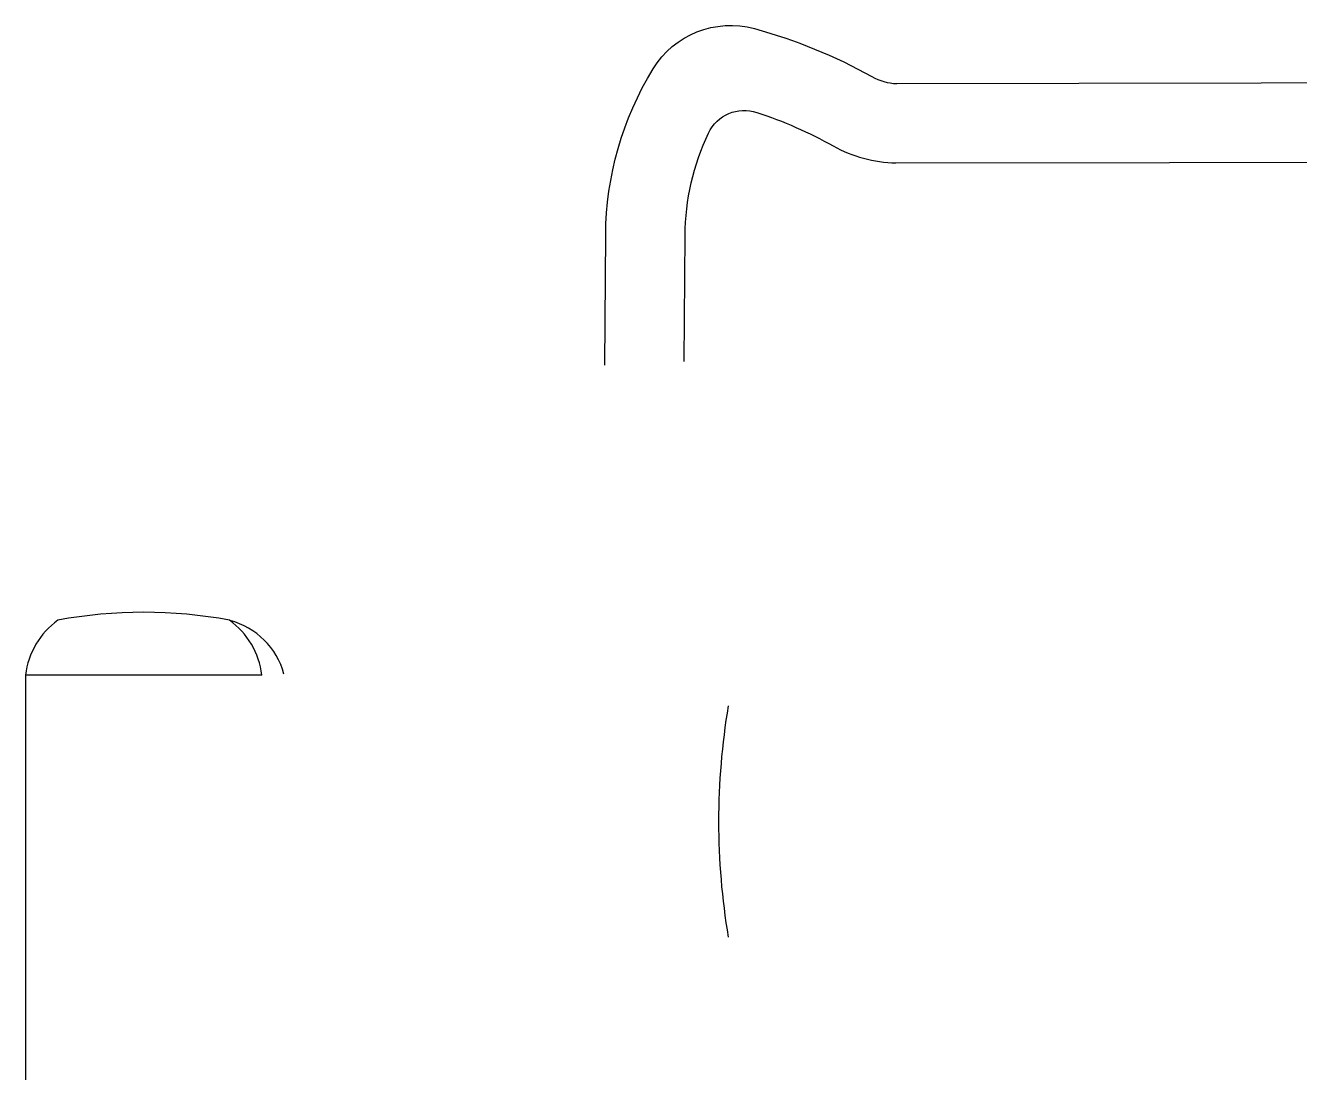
# Model space of a CAD drawing. Header units: millimetres. Extents: x 52750 to 60546, y 22244 to 27516.
# Drawn here: x 59615.7 to 60023.4, y 22891.3 to 23226.2 of the extents above; entities that cross this region are included whole.
import ezdxf

# ---------------------------------------------------------------- set-up
doc = ezdxf.new("R2010")
doc.units = ezdxf.units.MM

# ---------------------------------------------------------------- blocks, each defined once
blk = doc.blocks.new('Clinicians and patient chairs 27_dwgmodels.com')
at = {"color": 0}
for points, format in [([(-268.25, -90.39), (-267.94, -48.67, -0.136165), (-252.79, 4.38, -0.333575), (-220.35, 17.26, -0.060763), (-182.74, 1.91, 0.11934), (-174.78, -0.3), (0, 0)], "xyb"), ([(-242.84, -89.17), (-242.54, -48.87, -0.109277), (-235.03, -16.12, -0.378882), (-219.56, -9.51, -0.047009), (-195.11, -20.27, 0.122567), (-175.08, -25.7), (0.04, -25.4)], "xyb"), ([(-199.44, -86.47, 0, 0, 0), (-199.44, -86.07, 6.75, 6.75, 0)], "xyseb"), ([(-199.44, -86.07, 0, 0, 0), (-199.44, -86.6, 6.75, 6.75, 0)], "xyseb"), ([(-199.44, -86.07, 0, 0, 0), (-198.21, -86.07, 6.75, 6.75, 0)], "xyseb"), ([(-199.44, -89.17, 0, 0, 0), (-199.44, -86.47, 6.75, 6.75, 0)], "xyseb"), ([(-199.44, -86.6, 0, 0, 0), (-199.44, -92.48, 6.75, 6.75, 0)], "xyseb"), ([(-196.97, -86.82, 0, 0, 0), (-198.21, -86.07, 6.75, 6.75, 0)], "xyseb"), ([(-196.97, -86.82, 0, 0, 0), (-195.74, -86.07, 6.75, 6.75, 0)], "xyseb"), ([(195.24, -86.07, 0, 0, 0), (-195.74, -86.07, 6.75, 6.75, 0)], "xyseb"), ([(-195.74, -86.6, 0, 0, 0), (-195.74, -86.07, 6.75, 6.75, 0)], "xyseb"), ([(-195.74, -86.07, 0, 0, 0), (-195.74, -86.47, 6.75, 6.75, 0)], "xyseb"), ([(-195.74, -86.47, 0, 0, 0), (-195.74, -89.17, 6.75, 6.75, 0)], "xyseb"), ([(-195.74, -92.48, 0, 0, 0), (-195.74, -86.6, 6.75, 6.75, 0)], "xyseb"), ([(-272.75, -95.65, 0, 0, 0), (-271.03, -90.79, 6.75, 6.75, 0)], "xyseb"), ([(-271.03, -90.79, 0, 0, 0), (-263.62, -89.74, 6.75, 6.75, 0)], "xyseb"), ([(-263.16, -90.17, 0, 0, 0), (-263.62, -89.74, 6.75, 6.75, 0)], "xyseb"), ([(-263.16, -90.17, 0, 0, 0), (-263.62, -89.74, 6.75, 6.75, 0)], "xyseb"), ([(-263.16, -90.17, 0, 0, 0), (-263.05, -94.04, 6.75, 6.75, 0)], "xyseb"), ([(-260.86, -91.95, 0, 0, 0), (-263.16, -90.17, 6.75, 6.75, 0)], "xyseb"), ([(-261.23, -91.66, 0, 0, 0), (-259.9, -89.17, 6.75, 6.75, 0)], "xyseb"), ([(-260.6, -95.03, 0, 0, 0), (-260.86, -91.95, 6.75, 6.75, 0)], "xyseb"), ([(-259.62, -89.5, 0, 0, 0), (-259.9, -89.17, 6.75, 6.75, 0)], "xyseb"), ([(-228.07, -89.17, 0, 0, 0), (-259.9, -89.17, 6.75, 6.75, 0)], "xyseb"), ([(-259.62, -89.5, 0, 0, 0), (-259.53, -93.9, 6.75, 6.75, 0)], "xyseb"), ([(-199.44, -89.17, 0, 0, 0), (-228.07, -89.17, 6.75, 6.75, 0)], "xyseb"), ([(-199.44, -89.5, 0, 0, 0), (-199.44, -89.17, 6.75, 6.75, 0)], "xyseb"), ([(-199.44, -93.9, 0, 0, 0), (-199.44, -89.5, 6.75, 6.75, 0)], "xyseb"), ([(-199.44, -92.48, 0, 0, 0), (-199.44, -105.51, 6.75, 6.75, 0)], "xyseb"), ([(-195.74, -92.48, 0, 0, 0), (-195.74, -105.51, 6.75, 6.75, 0)], "xyseb"), ([(-272.75, -95.65, 0, 0, 0), (-273.72, -100.13, 6.75, 6.75, 0)], "xyseb"), ([(-263.05, -94.04, 0, 0, 0), (-263, -106.76, 6.75, 6.75, 0)], "xyseb"), ([(-260.6, -95.03, 0, 0, 0), (-260.61, -106.89, 6.75, 6.75, 0)], "xyseb"), ([(-259.53, -93.9, 0, 0, 0), (-259.53, -106.62, 6.75, 6.75, 0)], "xyseb"), ([(-199.44, -93.9, 0, 0, 0), (-199.44, -106.68, 6.75, 6.75, 0)], "xyseb"), ([(-275.87, -110.05, 0, 0, 0), (-273.72, -100.13, 6.75, 6.75, 0)], "xyseb"), ([(-323.56, -108.25, 0, 0, 0), (-343.76, -108.25, 6.75, 6.75, 0)], "xyseb"), ([(-343.76, -108.25, 0, 0, 0), (-343.76, -112.43, 6.75, 6.75, 0)], "xyseb"), ([(-343.76, -109.77, 0, 0, 0), (-343.76, -108.25, 6.75, 6.75, 0)], "xyseb"), ([(-323.56, -109.77, 0, 0, 0), (-323.56, -108.25, 6.75, 6.75, 0)], "xyseb"), ([(-323.56, -108.25, 0, 0, 0), (-323.56, -112.43, 6.75, 6.75, 0)], "xyseb"), ([(-263, -106.76, 0, 0, 0), (-263, -178.6, 6.75, 6.75, 0)], "xyseb"), ([(-260.55, -178.6, 0, 0, 0), (-260.61, -106.89, 6.75, 6.75, 0)], "xyseb"), ([(-259.53, -106.62, 0, 0, 0), (-259.53, -178.6, 6.75, 6.75, 0)], "xyseb"), ([(-199.44, -179.24, 0, 0, 0), (-199.44, -105.51, 6.75, 6.75, 0)], "xyseb"), ([(-199.44, -178.95, 0, 0, 0), (-199.44, -106.68, 6.75, 6.75, 0)], "xyseb"), ([(-195.74, -179.24, 0, 0, 0), (-195.74, -105.51, 6.75, 6.75, 0)], "xyseb"), ([(-343.76, -125.02, 0, 0, 0), (-343.76, -109.77, 6.75, 6.75, 0)], "xyseb"), ([(-343.76, -111.29, 0, 0, 0), (-343.76, -110.62, 6.75, 6.75, 0)], "xyseb"), ([(-343.76, -110.62, 0, 0, 0), (-343.76, -112.25, 6.75, 6.75, 0)], "xyseb"), ([(-343.76, -125.8, 0, 0, 0), (-343.76, -111.29, 6.75, 6.75, 0)], "xyseb"), ([(-343.76, -112.25, 0, 0, 0), (-343.76, -128.78, 6.75, 6.75, 0)], "xyseb"), ([(-343.76, -112.43, 0, 0, 0), (-343.76, -129.59, 6.75, 6.75, 0)], "xyseb"), ([(-323.56, -125.02, 0, 0, 0), (-323.56, -109.77, 6.75, 6.75, 0)], "xyseb"), ([(-323.56, -110.62, 0, 0, 0), (-323.56, -112.25, 6.75, 6.75, 0)], "xyseb"), ([(-323.56, -111.29, 0, 0, 0), (-323.56, -110.62, 6.75, 6.75, 0)], "xyseb"), ([(-323.56, -125.8, 0, 0, 0), (-323.56, -111.29, 6.75, 6.75, 0)], "xyseb"), ([(-323.56, -112.25, 0, 0, 0), (-323.56, -128.78, 6.75, 6.75, 0)], "xyseb"), ([(-323.56, -112.43, 0, 0, 0), (-323.56, -129.59, 6.75, 6.75, 0)], "xyseb"), ([(-275.87, -110.05, 0, 0, 0), (-279.59, -127.85, 6.75, 6.75, 0)], "xyseb"), ([(-343.76, -145.78, 0, 0, 0), (-343.76, -125.02, 6.75, 6.75, 0)], "xyseb"), ([(-323.56, -145.78, 0, 0, 0), (-323.56, -125.02, 6.75, 6.75, 0)], "xyseb"), ([(-319.76, -126.7, 0, 0, 0), (-323.56, -125.11, 6.75, 6.75, 0)], "xyseb"), ([(-343.76, -127.98, 0, 0, 0), (-348.93, -133.47, 6.75, 6.75, 0)], "xyseb"), ([(-343.76, -145.78, 0, 0, 0), (-343.76, -125.8, 6.75, 6.75, 0)], "xyseb"), ([(-343.76, -128.78, 0, 0, 0), (-343.76, -145.78, 6.75, 6.75, 0)], "xyseb"), ([(-343.76, -129.59, 0, 0, 0), (-343.76, -145.78, 6.75, 6.75, 0)], "xyseb"), ([(-323.56, -146.19, 0, 0, 0), (-323.56, -125.8, 6.75, 6.75, 0)], "xyseb"), ([(-323.56, -128.78, 0, 0, 0), (-323.56, -148.29, 6.75, 6.75, 0)], "xyseb"), ([(-323.56, -129.59, 0, 0, 0), (-323.56, -148.83, 6.75, 6.75, 0)], "xyseb"), ([(-313.48, -133.35, 0, 0, 0), (-319.76, -126.7, 6.75, 6.75, 0)], "xyseb"), ([(-279.59, -127.85, 0, 0, 0), (-289.75, -178.6, 6.75, 6.75, 0)], "xyseb"), ([(-348.93, -133.47, 0, 0, 0), (-351.69, -139.1, 6.75, 6.75, 0)], "xyseb"), ([(-313.48, -133.35, 0, 0, 0), (-310.68, -139.1, 6.75, 6.75, 0)], "xyseb"), ([(-353.34, -142.52, 0, 0, 0), (-351.69, -139.1, 6.75, 6.75, 0)], "xyseb"), ([(-309.04, -142.52, 0, 0, 0), (-310.68, -139.1, 6.75, 6.75, 0)], "xyseb"), ([(-353.34, -142.52, 0, 0, 0), (-353.34, -151.98, 6.75, 6.75, 0)], "xyseb"), ([(-343.76, -145.78, 0, 0, 0), (-343.76, -146.19, 6.75, 6.75, 0)], "xyseb"), ([(-343.76, -161.77, 0, 0, 0), (-343.76, -145.78, 6.75, 6.75, 0)], "xyseb"), ([(-343.76, -145.78, 0, 0, 0), (-343.76, -146.19, 6.75, 6.75, 0)], "xyseb"), ([(-323.56, -146.19, 0, 0, 0), (-323.56, -145.78, 6.75, 6.75, 0)], "xyseb"), ([(-309.04, -142.52, 0, 0, 0), (-309.04, -151.98, 6.75, 6.75, 0)], "xyseb"), ([(-343.76, -146.19, 0, 0, 0), (-343.76, -148.29, 6.75, 6.75, 0)], "xyseb"), ([(-343.76, -146.19, 0, 0, 0), (-343.76, -148.29, 6.75, 6.75, 0)], "xyseb"), ([(-343.76, -148.29, 0, 0, 0), (-343.76, -148.83, 6.75, 6.75, 0)], "xyseb"), ([(-323.56, -161.81, 0, 0, 0), (-323.56, -146.19, 6.75, 6.75, 0)], "xyseb"), ([(-323.56, -161.77, 0, 0, 0), (-323.56, -146.19, 6.75, 6.75, 0)], "xyseb"), ([(-323.56, -148.29, 0, 0, 0), (-323.56, -148.83, 6.75, 6.75, 0)], "xyseb"), ([(-323.56, -148.29, 0, 0, 0), (-323.56, -161.81, 6.75, 6.75, 0)], "xyseb"), ([(-323.56, -148.83, 0, 0, 0), (-323.56, -161.81, 6.75, 6.75, 0)], "xyseb"), ([(-353.34, -151.98, 0, 0, 0), (-353.34, -161.8, 6.75, 6.75, 0)], "xyseb"), ([(-308.98, -162.44, 0, 0, 0), (-309.04, -151.98, 6.75, 6.75, 0)], "xyseb"), ([(-355.05, -162.86, 0, 0, 0), (-354.09, -161.81, 6.75, 6.75, 0)], "xyseb"), ([(-347.47, -161.77, 0, 0, 0), (-354.09, -161.81, 6.75, 6.75, 0)], "xyseb"), ([(-347.46, -161.77, 0, 0, 0), (-347.47, -161.77, 6.75, 6.75, 0)], "xyseb"), ([(-344.6, -161.81, 0, 0, 0), (-347.47, -161.77, 6.75, 6.75, 0)], "xyseb"), ([(-347.46, -161.77, 0, 0, 0), (-344.58, -161.81, 6.75, 6.75, 0)], "xyseb"), ([(-343.76, -161.81, 0, 0, 0), (-344.58, -161.81, 6.75, 6.75, 0)], "xyseb"), ([(-343.76, -161.77, 0, 0, 0), (-343.76, -161.81, 6.75, 6.75, 0)], "xyseb"), ([(-323.56, -161.81, 0, 0, 0), (-323.56, -161.77, 6.75, 6.75, 0)], "xyseb"), ([(-323.56, -161.81, 0, 0, 0), (-323.56, -161.77, 6.75, 6.75, 0)], "xyseb"), ([(-322.38, -161.81, 0, 0, 0), (-323.56, -161.81, 6.75, 6.75, 0)], "xyseb"), ([(-322.74, -161.81, 0, 0, 0), (-319.85, -161.77, 6.75, 6.75, 0)], "xyseb"), ([(-322.72, -161.81, 0, 0, 0), (-319.84, -161.77, 6.75, 6.75, 0)], "xyseb"), ([(-319.85, -161.77, 0, 0, 0), (-319.84, -161.77, 6.75, 6.75, 0)], "xyseb"), ([(-313.23, -161.81, 0, 0, 0), (-319.84, -161.77, 6.75, 6.75, 0)], "xyseb"), ([(-313.23, -161.81, 0, 0, 0), (-312.26, -162.86, 6.75, 6.75, 0)], "xyseb"), ([(-348.89, -165.42, 0, 0, 0), (-364.61, -170.66, 6.75, 6.75, 0)], "xyseb"), ([(-355.05, -165.42, 0, 0, 0), (-355.05, -162.86, 6.75, 6.75, 0)], "xyseb"), ([(-353.36, -165.42, 0, 0, 0), (-355.05, -165.42, 6.75, 6.75, 0)], "xyseb"), ([(-353.8, -165.42, 0, 0, 0), (-355.05, -165.42, 6.75, 6.75, 0)], "xyseb"), ([(-353.8, -165.42, 0, 0, 0), (-350.75, -165.42, 6.75, 6.75, 0)], "xyseb"), ([(-353.36, -165.42, 0, 0, 0), (-350.07, -165.42, 6.75, 6.75, 0)], "xyseb"), ([(-353.34, -165.42, 0, 0, 0), (-353.34, -166.91, 6.75, 6.75, 0)], "xyseb"), ([(-348.89, -165.42, 0, 0, 0), (-350.75, -165.42, 6.75, 6.75, 0)], "xyseb"), ([(-350.07, -165.42, 0, 0, 0), (-348.89, -165.42, 6.75, 6.75, 0)], "xyseb"), ([(-312.26, -164.48, 0, 0, 0), (-312.26, -162.86, 6.75, 6.75, 0)], "xyseb"), ([(-312.26, -164.48, 0, 0, 0), (-297.64, -166.03, 6.75, 6.75, 0)], "xyseb"), ([(-308.98, -162.44, 0, 0, 0), (-308.99, -164.82, 6.75, 6.75, 0)], "xyseb"), ([(-297.64, -166.03, 0, 0, 0), (-297.74, -166.98, 6.75, 6.75, 0)], "xyseb"), ([(-297.64, -166.03, 0, 0, 0), (-297.63, -166.03, 6.75, 6.75, 0)], "xyseb"), ([(-297.63, -166.04, 0, 0, 0), (-297.64, -166.03, 6.75, 6.75, 0)], "xyseb"), ([(-297.63, -166.04, 0, 0, 0), (-296.11, -168.12, 6.75, 6.75, 0)], "xyseb"), ([(-298.52, -174.08, 0, 0, 0), (-298.07, -169.87, 6.75, 6.75, 0)], "xyseb"), ([(-298.07, -169.87, 0, 0, 0), (-297.74, -166.98, 6.75, 6.75, 0)], "xyseb"), ([(-296.53, -171.53, 0, 0, 0), (-296.22, -169.07, 6.75, 6.75, 0)], "xyseb"), ([(-296.11, -168.13, 0, 0, 0), (-296.22, -169.07, 6.75, 6.75, 0)], "xyseb"), ([(-294.57, -166.67, 0, 0, 0), (-296.11, -168.12, 6.75, 6.75, 0)], "xyseb"), ([(-296.11, -168.12, 0, 0, 0), (-296.11, -168.12, 6.75, 6.75, 0)], "xyseb"), ([(-295.01, -171.04, 0, 0, 0), (-294.67, -167.63, 6.75, 6.75, 0)], "xyseb"), ([(-294.57, -166.67, 0, 0, 0), (-294.67, -167.63, 6.75, 6.75, 0)], "xyseb"), ([(-288.65, -171.64, 0, 0, 0), (-294.57, -166.67, 6.75, 6.75, 0)], "xyseb"), ([(-364.61, -170.66, 0, 0, 0), (-370.96, -189.71, 6.75, 6.75, 0)], "xyseb"), ([(-370.96, -189.71, 0, 0, 0), (-364.61, -170.66, 6.75, 6.75, 0)], "xyseb"), ([(-364.61, -170.66, 0, 0, 0), (-370.88, -189.46, 6.75, 6.75, 0)], "xyseb"), ([(-357.58, -177.69, 0, 0, 0), (-344.12, -173.2, 6.75, 6.75, 0)], "xyseb"), ([(-344.12, -173.2, 0, 0, 0), (-357.58, -177.69, 6.75, 6.75, 0)], "xyseb"), ([(-344.12, -173.2, 0, 0, 0), (-343.76, -173.2, 6.75, 6.75, 0)], "xyseb"), ([(-315.25, -173.2, 0, 0, 0), (-344.12, -173.2, 6.75, 6.75, 0)], "xyseb"), ([(-323.56, -173.2, 0, 0, 0), (-315.25, -173.2, 6.75, 6.75, 0)], "xyseb"), ([(-315.25, -173.2, 0, 0, 0), (-298.52, -174.08, 6.75, 6.75, 0)], "xyseb"), ([(-298.52, -174.08, 0, 0, 0), (-298.59, -191.16, 6.75, 6.75, 0)], "xyseb"), ([(-297.02, -175.73, 0, 0, 0), (-296.53, -171.53, 6.75, 6.75, 0)], "xyseb"), ([(-295.48, -175.13, 0, 0, 0), (-295.01, -171.04, 6.75, 6.75, 0)], "xyseb"), ([(-288.65, -171.64, 0, 0, 0), (-288.65, -173.11, 6.75, 6.75, 0)], "xyseb"), ([(-288.65, -173.11, 0, 0, 0), (-288.65, -171.64, 6.75, 6.75, 0)], "xyseb"), ([(-362.07, -191.16, 0, 0, 0), (-357.58, -177.69, 6.75, 6.75, 0)], "xyseb"), ([(-357.58, -177.69, 0, 0, 0), (-362.07, -191.16, 6.75, 6.75, 0)], "xyseb"), ([(-297.02, -175.73, 0, 0, 0), (-297.1, -192.54, 6.75, 6.75, 0)], "xyseb"), ([(-295.48, -175.13, 0, 0, 0), (-295.48, -191.16, 6.75, 6.75, 0)], "xyseb"), ([(-289.75, -178.6, 0, 0, 0), (-290.23, -181.01, 6.75, 6.75, 0)], "xyseb"), ([(-263, -178.6, 0, 0, 0), (-263, -179.14, 6.75, 6.75, 0)], "xyseb"), ([(-260.55, -178.79, 0, 0, 0), (-260.55, -178.6, 6.75, 6.75, 0)], "xyseb"), ([(-259.53, -178.6, 0, 0, 0), (-259.53, -178.95, 6.75, 6.75, 0)], "xyseb"), ([(-290.7, -183.37, 0, 0, 0), (-290.23, -181.01, 6.75, 6.75, 0)], "xyseb"), ([(-262.91, -190.33, 0, 0, 0), (-263, -179.14, 6.75, 6.75, 0)], "xyseb"), ([(-260.55, -178.79, 0, 0, 0), (-260.54, -189.7, 6.75, 6.75, 0)], "xyseb"), ([(-259.62, -191.22, 0, 0, 0), (-259.53, -178.95, 6.75, 6.75, 0)], "xyseb"), ([(-199.44, -191.22, 0, 0, 0), (-199.44, -178.95, 6.75, 6.75, 0)], "xyseb"), ([(-199.44, -179.24, 0, 0, 0), (-199.44, -193.33, 6.75, 6.75, 0)], "xyseb"), ([(-195.74, -193.33, 0, 0, 0), (-195.74, -179.24, 6.75, 6.75, 0)], "xyseb"), ([(-290.72, -189.9, 0, 0, 0), (-290.7, -184.51, 6.75, 6.75, 0)], "xyseb"), ([(-290.7, -184.51, 0, 0, 0), (-290.7, -183.37, 6.75, 6.75, 0)], "xyseb"), ([(-377.37, -242.14, 0, 0, 0), (-377.95, -189.5, 6.75, 6.75, 0)], "xyseb"), ([(-370.96, -189.71, 0, 0, 0), (-370.96, -339.2, 6.75, 6.75, 0)], "xyseb"), ([(-370.96, -193.37, 0, 0, 0), (-370.96, -189.71, 6.75, 6.75, 0)], "xyseb"), ([(-370.88, -189.46, 0, 0, 0), (-370.88, -189.47, 6.75, 6.75, 0)], "xyseb"), ([(-370.88, -189.46, 0, 0, 0), (-370.88, -189.18, 6.75, 6.75, 0)], "xyseb"), ([(-290.72, -189.9, 0, 0, 0), (-290.72, -191.16, 6.75, 6.75, 0)], "xyseb"), ([(-262.91, -190.33, 0, 0, 0), (-263.34, -195.91, 6.75, 6.75, 0)], "xyseb"), ([(-260.89, -194.64, 0, 0, 0), (-260.54, -189.7, 6.75, 6.75, 0)], "xyseb"), ([(-370.96, -241.81, 0, 0, 0), (-370.96, -193.37, 6.75, 6.75, 0)], "xyseb"), ([(-362.07, -191.16, 0, 0, 0), (-362.07, -303.67, 6.75, 6.75, 0)], "xyseb"), ([(-362.07, -191.16, 0, 0, 0), (-362.07, -303.67, 6.75, 6.75, 0)], "xyseb"), ([(-298.59, -191.16, 0, 0, 0), (-297.77, -532.73, 6.75, 6.75, 0)], "xyseb"), ([(-296.26, -532.74, 0, 0, 0), (-297.1, -192.54, 6.75, 6.75, 0)], "xyseb"), ([(-295.48, -191.16, 0, 0, 0), (-294.62, -532.73, 6.75, 6.75, 0)], "xyseb"), ([(-290.72, -191.16, 0, 0, 0), (-290.77, -205.56, 6.75, 6.75, 0)], "xyseb"), ([(-260.89, -194.64, 0, 0, 0), (-261.86, -201.25, 6.75, 6.75, 0)], "xyseb"), ([(-259.62, -191.22, 0, 0, 0), (-259.9, -197.07, 6.75, 6.75, 0)], "xyseb"), ([(-199.44, -197.07, 0, 0, 0), (-199.44, -191.23, 6.75, 6.75, 0)], "xyseb"), ([(-199.44, -200.35, 0, 0, 0), (-199.44, -193.33, 6.75, 6.75, 0)], "xyseb"), ([(-195.74, -200.35, 0, 0, 0), (-195.74, -193.33, 6.75, 6.75, 0)], "xyseb"), ([(-263.34, -195.91, 0, 0, 0), (-264.26, -202.65, 6.75, 6.75, 0)], "xyseb"), ([(-259.9, -197.07, 0, 0, 0), (-260.85, -203.82, 6.75, 6.75, 0)], "xyseb"), ([(-264.26, -202.65, 0, 0, 0), (-266.34, -217.57, 6.75, 6.75, 0)], "xyseb"), ([(-263.94, -216.22, 0, 0, 0), (-261.86, -201.25, 6.75, 6.75, 0)], "xyseb"), ([(-228.72, -199.37, 0, 0, 0), (-199.44, -199.37, 6.75, 6.75, 0)], "xyseb"), ([(-199.44, -199.37, 0, 0, 0), (-199.44, -200.29, 6.75, 6.75, 0)], "xyseb"), ([(-199.44, -199.37, 0, 0, 0), (-199.44, -199.39, 6.75, 6.75, 0)], "xyseb"), ([(-199.44, -200.29, 0, 0, 0), (-199.44, -200.5, 6.75, 6.75, 0)], "xyseb"), ([(-199.44, -200.35, 0, 0, 0), (-199.44, -200.62, 6.75, 6.75, 0)], "xyseb"), ([(-199.44, -200.5, 0, 0, 0), (-199.44, -200.62, 6.75, 6.75, 0)], "xyseb"), ([(-198.33, -200.62, 0, 0, 0), (-199.44, -200.62, 6.75, 6.75, 0)], "xyseb"), ([(-198.33, -200.62, 0, 0, 0), (-198.21, -200.62, 6.75, 6.75, 0)], "xyseb"), ([(-197.12, -200.05, 0, 0, 0), (-198.21, -200.62, 6.75, 6.75, 0)], "xyseb"), ([(-197.12, -200.05, 0, 0, 0), (-196.97, -199.99, 6.75, 6.75, 0)], "xyseb"), ([(-195.87, -200.57, 0, 0, 0), (-196.97, -199.99, 6.75, 6.75, 0)], "xyseb"), ([(-195.87, -200.57, 0, 0, 0), (-195.74, -200.62, 6.75, 6.75, 0)], "xyseb"), ([(-195.74, -200.62, 0, 0, 0), (-195.74, -200.35, 6.75, 6.75, 0)], "xyseb"), ([(-155.41, -200.62, 0, 0, 0), (-195.74, -200.62, 6.75, 6.75, 0)], "xyseb"), ([(-155.41, -200.62, 0, 0, 0), (-195.74, -200.62, 6.75, 6.75, 0)], "xyseb"), ([(-155.41, -200.62, 0, 0, 0), (140.58, -200.62, 6.75, 6.75, 0)], "xyseb"), ([(-155.41, -200.62, 0, 0, 0), (140.58, -200.62, 6.75, 6.75, 0)], "xyseb"), ([(-290.93, -258.66, 0, 0, 0), (-290.77, -205.56, 6.75, 6.75, 0)], "xyseb"), ([(-260.85, -203.82, 0, 0, 0), (-262.95, -218.77, 6.75, 6.75, 0)], "xyseb"), ([(-269.91, -247.98, 0, 0, 0), (-266.34, -217.57, 6.75, 6.75, 0)], "xyseb"), ([(-263.94, -216.22, 0, 0, 0), (-267.5, -246.75, 6.75, 6.75, 0)], "xyseb"), ([(-266.57, -249.25, 0, 0, 0), (-262.95, -218.77, 6.75, 6.75, 0)], "xyseb"), ([(-376.96, -330.11, 0, 0, 0), (-377.37, -242.14, 6.75, 6.75, 0)], "xyseb"), ([(-370.96, -278.69, 0, 0, 0), (-370.96, -241.81, 6.75, 6.75, 0)], "xyseb"), ([(-269.91, -247.98, 0, 0, 0), (-280.07, -349.88, 6.75, 6.75, 0)], "xyseb"), ([(-267.5, -246.75, 0, 0, 0), (-277.7, -348.93, 6.75, 6.75, 0)], "xyseb"), ([(-266.57, -249.25, 0, 0, 0), (-276.95, -351.34, 6.75, 6.75, 0)], "xyseb"), ([(-290.93, -258.66, 0, 0, 0), (-291.14, -333.37, 6.75, 6.75, 0)], "xyseb"), ([(-228.72, -273.31, 0, 0, 0), (228.72, -273.31, 6.75, 6.75, 0)], "xyseb"), ([(-370.96, -278.69, 0, 0, 0), (-370.96, -328.54, 6.75, 6.75, 0)], "xyseb"), ([(-362.96, -303.67, 0, 0, 0), (-362.96, -339.2, 6.75, 6.75, 0)], "xyseb"), ([(-362.96, -303.67, 0, 0, 0), (-314.7, -303.67, 6.75, 6.75, 0)], "xyseb"), ([(-314.7, -303.67, 0, 0, 0), (-314.7, -362.54, 6.75, 6.75, 0)], "xyseb"), ([(-314.7, -303.67, 0, 0, 0), (-314.7, -362.54, 6.75, 6.75, 0)], "xyseb")]:
    blk.add_lwpolyline(points, format=format, dxfattribs=at)
for points in [[(-377.95, -189.5), (-453.59, -189.5)], [(-453.59, -189.5), (-453.59, -874.51)]]:
    blk.add_lwpolyline(points, dxfattribs=at)
for centre, radius, start, end in [((-415.77, -320.42), 151.01, 79.513, 100.487), ((-428.05, -192.71), 25.74, 126.2073, 172.8346), ((-403.49, -192.71), 25.74, 7.1654, 53.7927), ((-394.2, -195.43), 24.15, 15.0015, 75.4217), ((-7.88, -236.34), 223.92, 170.4962, 189.5038)]:
    blk.add_arc(centre, radius, start, end, dxfattribs=at)

msp = doc.modelspace()

# ---------------------------------------------------------------- block references
at = {"color": 0}
msp.add_blockref('Clinicians and patient chairs 27_dwgmodels.com', (60069.31, 23207.93), dxfattribs=at)

doc.saveas('drawing.dxf')
